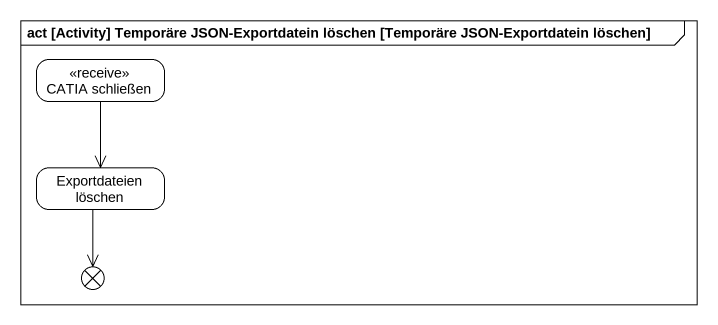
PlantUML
@startuml
mainframe act [Activity] Temporäre JSON-Exportdatein löschen [Temporäre JSON-Exportdatein löschen]
hide empty description
state "CATIA schließen" as CATIA_schließen <<receive>>
state "Exportdateien löschen" as Exportdateien_löschen
state flowfinal1 <<end>>
CATIA_schließen --> Exportdateien_löschen
Exportdateien_löschen --> flowfinal1
@enduml
